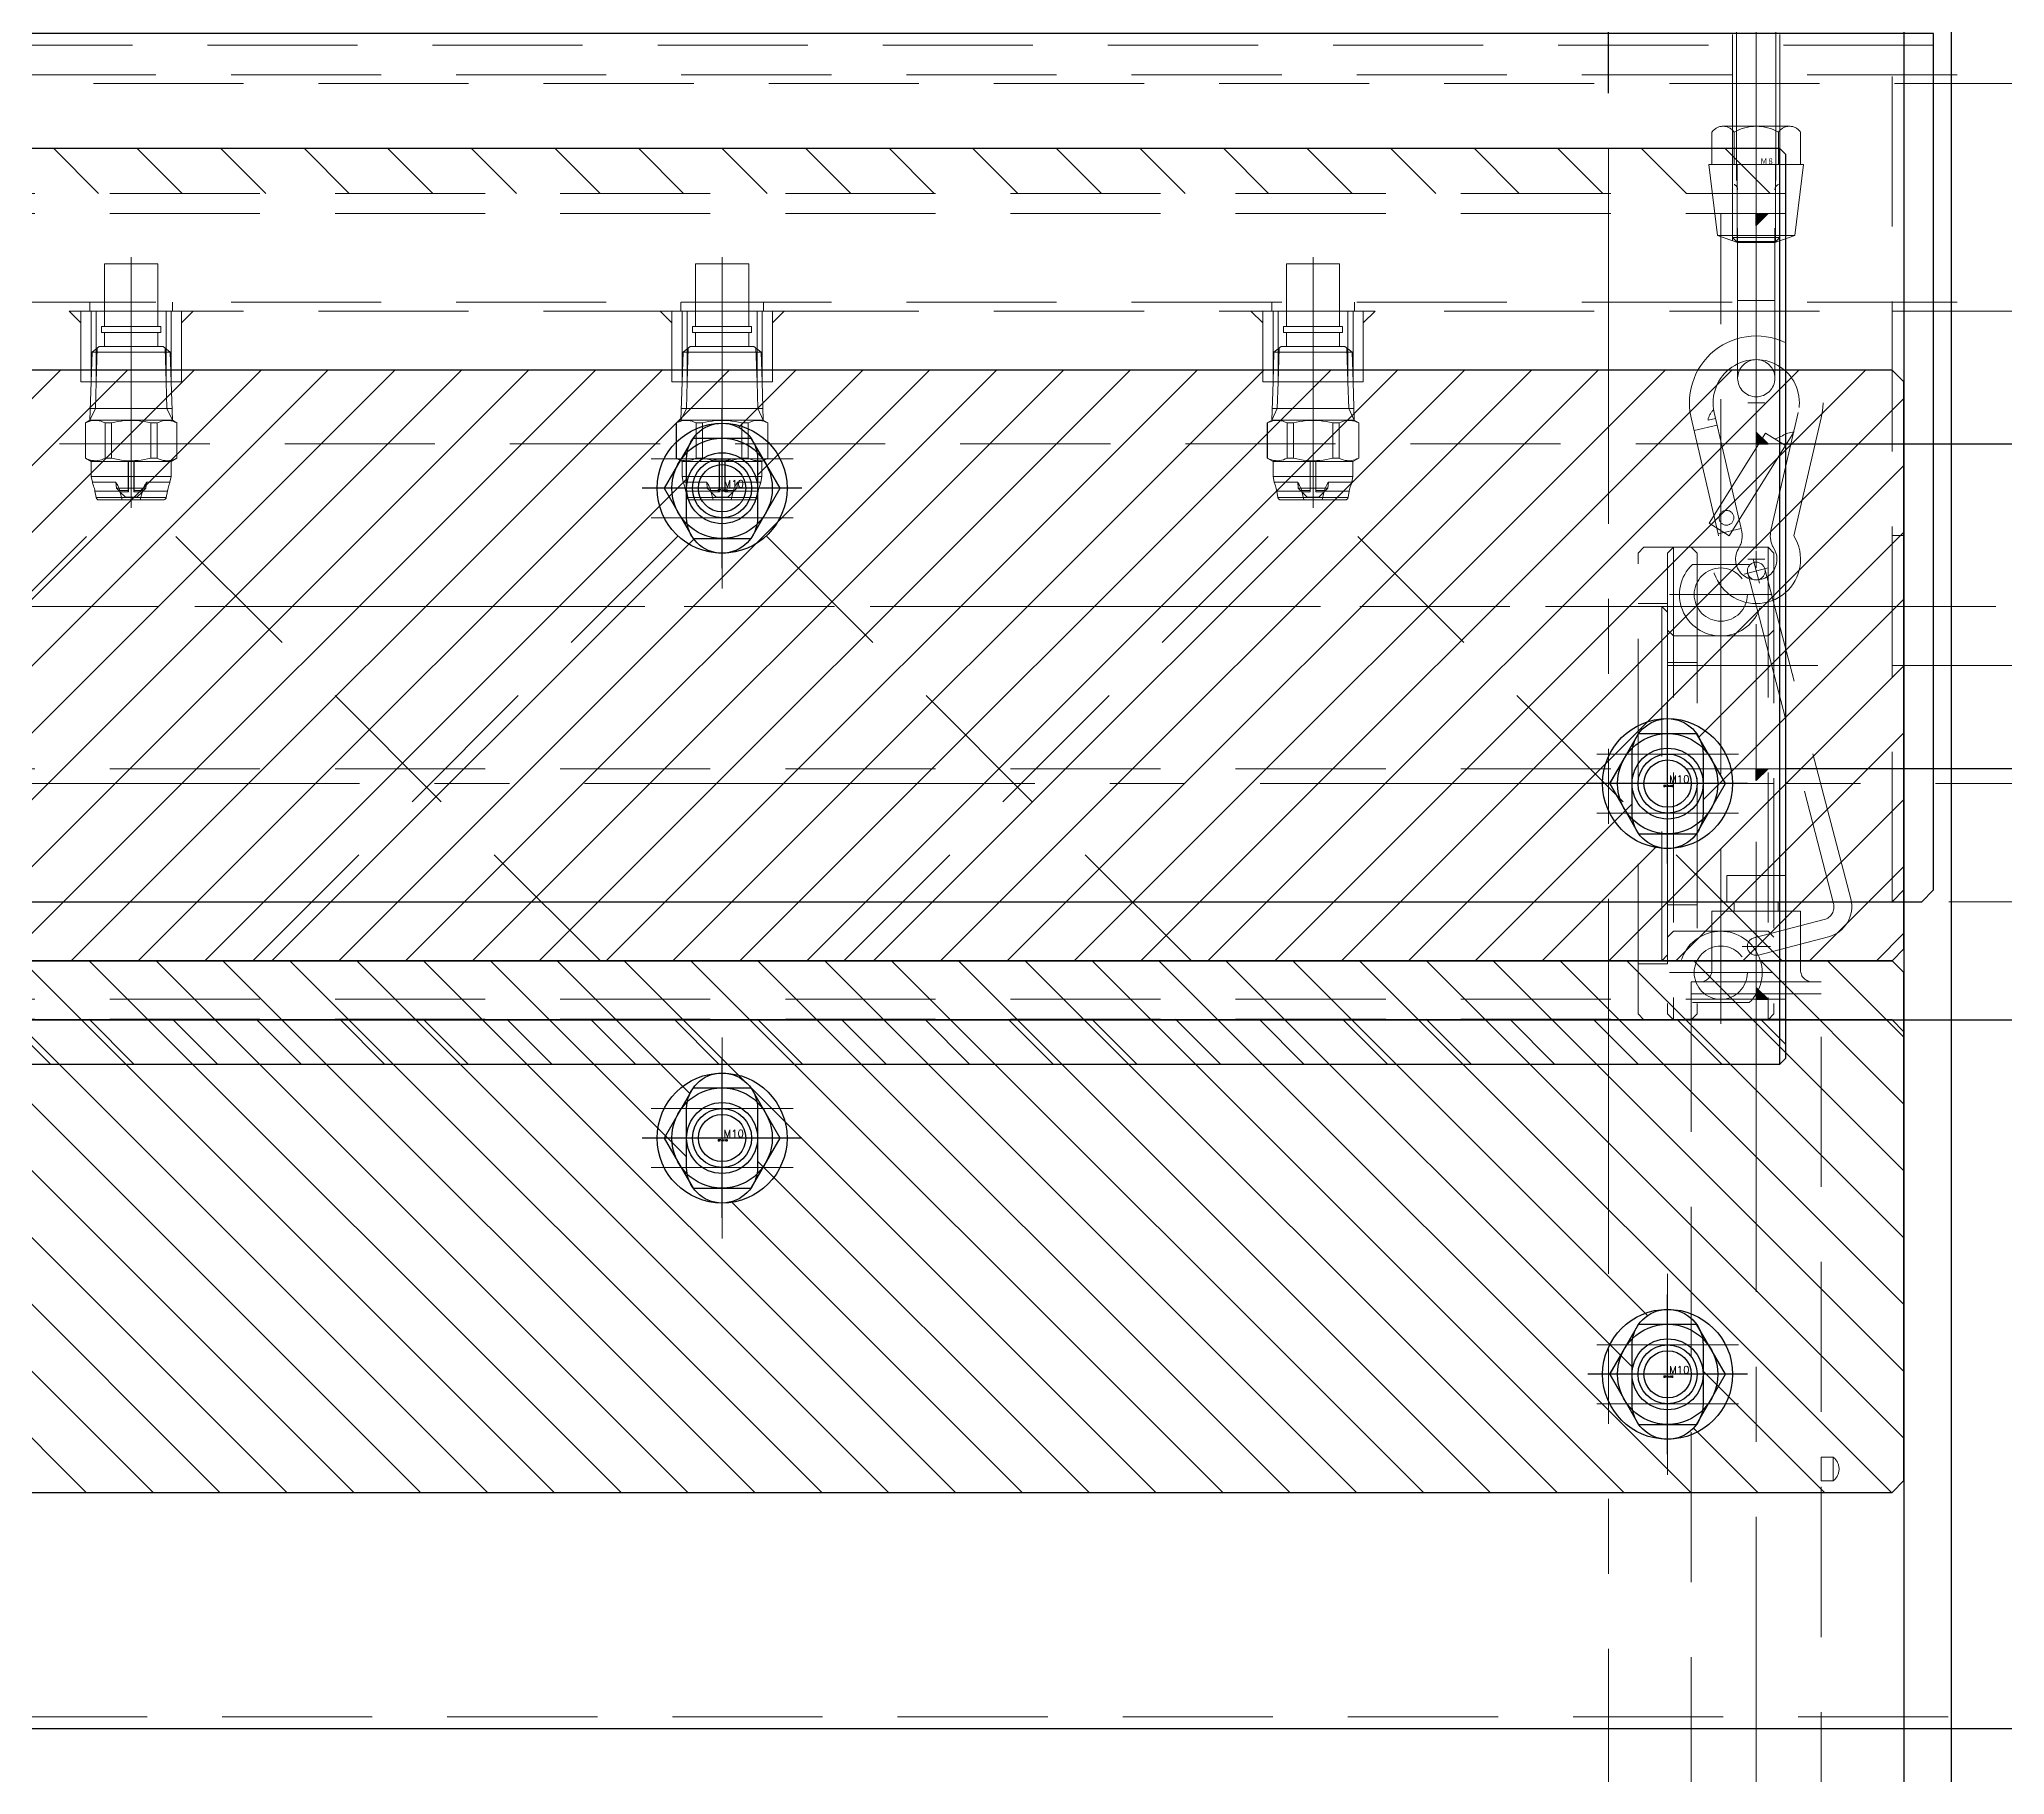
# Model space of a CAD drawing. Header units: millimetres. Extents: x -8731 to 85711, y -14522 to 31379.
# Drawn here: x 76387.3 to 76719.9, y 1649.9 to 1943.7 of the extents above; entities that cross this region are included whole.
import ezdxf
from ezdxf import colors
from ezdxf.entities.mleader import LeaderData, LeaderLine
from ezdxf.enums import TextEntityAlignment as Align
from ezdxf.math import Vec2, Vec3

# ---------------------------------------------------------------- set-up
doc = ezdxf.new("R2010")
doc.units = ezdxf.units.MM
doc.header["$LTSCALE"] = 4
doc.header["$PDMODE"] = 99
doc.header["$PDSIZE"] = 1
for name, pattern in [('CENTER2', [28.575, 19.05, -3.175, 3.175, -3.175]), ('HIDDEN', [9.525, 6.35, -3.175]), ('PHANTOM2', [31.75, 15.875, -3.175, 3.175, -3.175, 3.175, -3.175])]:
    doc.linetypes.add(name, pattern=pattern)
for name, color, linetype, lineweight in [('04_HIDDEN', 2, 'HIDDEN', 13), ('05_CENTER', 4, 'CENTER2', 13), ('06_PHANTOM', 2, 'PHANTOM2', 13), ('08_DIM', 3, 'Continuous', 13)]:
    doc.layers.add(name, color=color, linetype=linetype, lineweight=lineweight)
doc.layers.add('10_DRAFT', color=8, linetype='Continuous', lineweight=0, plot=False)
doc.styles.add('KANJI0', font='txt.shx', dxfattribs={"width": 0.9, "height": 30, "bigfont": 'bigfont'})
doc.styles.add('KSS_TXT', font='txt.shx', dxfattribs={"bigfont": 'extfont2.shx'})
doc.styles.add('KSS_TXT_L', font='txt.shx', dxfattribs={"height": 9, "bigfont": 'extfont2.shx'})
doc.styles.get("Standard").update_dxf_attribs({"font": 'txt.shx', "bigfont": 'extfont2.shx'})
doc.dimstyles.new('KSS_DIM', dxfattribs={"dimscale": 3, "dimtxt": 3, "dimasz": 2.5, "dimexe": 1.25, "dimexo": 0.625, "dimtad": 1, "dimdsep": 46, "dimtxsty": 'KSS_TXT', "dimblk": 'OPEN30', "dimcen": 0, "dimazin": 2, "dimtfac": 0.75, "dimtmove": 0, "dimatfit": 3, "dimldrblk": 'OPEN30', "dimfxl": 1, "dimtolj": 1, "dimarcsym": 0})
pattern_1 = [(45, (-37378.324, 1191.48), (-7.0710678, 7.0710678), [])]

# ---------------------------------------------------------------- blocks, each defined once
blk = doc.blocks.new('AM_BALLOON1')
at = {"transparency": 16777216}
blk.add_circle((0, 0), 5, dxfattribs=at)
blk.add_attdef('B_NUMBER', text='', height=3, dxfattribs=at).set_placement((0, 0), align=Align.MIDDLE_CENTER)
blk = doc.blocks.new('_OPEN')
at = {"color": 0, "linetype": 'ByBlock'}
for p, q in [((-1, 0.167), (0, 0)), ((0, 0), (-1, -0.167)), ((0, 0), (-1, 0))]:
    blk.add_line(p, q, dxfattribs=at)
blk = doc.blocks.new('A$C416561A8_1')
at = {"color": 0}
for p, q in [((29.52, 6.46), (9.85, 11.01)), ((11.98, 10.51), (11.08, 6.62)), ((28.62, 2.56), (8.95, 7.11)), ((9.95, 6.88), (10.24, 8.16)), ((29.52, 6.46), (28.62, 2.56)), ((29.85, 6.38), (29.52, 6.46)), ((28.93, 2.49), (28.62, 2.56)), ((31.73, 2.86), (32.14, 3.08)), ((28.93, -2.49), (8.95, -7.11)), ((31.73, -2.86), (32.14, -3.08)), ((29.85, -6.38), (9.85, -11.01))]:
    blk.add_line(p, q, dxfattribs=at)
blk.add_circle((26.78, 5.04), 1.25, dxfattribs=at)
for centre, radius, start, end in [((7.3, 0), 11.3, 76.9688, 283.0313), ((7.3, 0), 7.3, 76.9689, 283.0313), ((10.78, 5.08), 3.13, 99.8583, 137.1756), ((33.8, 0), 7.5, 238.2627, 121.7373), ((33.8, 0), 3.5, 241.7565, 118.2435), ((29.83, 6.38), 4, 256.9686, 298.243), ((29.83, -6.38), 4, 61.7565, 103.0312)]:
    blk.add_arc(centre, radius, start, end, dxfattribs=at)
at = {"layer": '10_DRAFT'}
for p, q in [((27.71, 7.98), (12.44, -1.55)), ((27.71, 7.98), (29.83, 4.59)), ((29.83, 4.59), (14.56, -4.95)), ((8.75, 0), (5.85, 0)), ((7.3, -1.45), (7.3, 1.45)), ((35.25, 0), (32.35, 0)), ((33.8, -1.45), (33.8, 1.45)), ((12.44, -1.55), (14.56, -4.95)), ((12.88, -4.45), (13.45, -3.17)), ((14.56, -4.95), (12.3, -6.36))]:
    blk.add_line(p, q, dxfattribs=at)
blk.add_arc((15.44, -6.25), 3.13, 144.8583, 182.1756, dxfattribs=at)
blk = doc.blocks.new('ST-10c_1')
at = {"color": 0}
for p, q in [((-327.19, 22), (-342.12, 7.07)), ((-324.36, 19.17), (-327.19, 22)), ((-324.36, 19.17), (-339.29, 4.24)), ((-54.01, 15.99), (1.88, 1.45)), ((-271.05, 12.5), (-275.11, 0)), ((-70.05, 11), (-70.05, -11)), ((-68.05, 11), (-68.05, 11)), ((-63.5, 0.38), (-60.41, 12.23)), ((-57.51, 11.48), (-60.6, -0.38)), ((1.12, -1.45), (-54.77, 13.09)), ((-332.58, -5.47), (-304.34, 7.29)), ((-280.55, 8), (-272.51, 8)), ((-217.05, 9), (-269.05, 9)), ((-66.05, 7.5), (-56.05, 7.5)), ((-56.05, 7.5), (-56.05, -7.5)), ((-330.93, -9.11), (-302.69, 3.65)), ((-54.52, 3.72), (-56.05, 3.72)), ((-307.58, 0.89), (-310.42, -1.93)), ((-303.88, -2.82), (-307.58, 0.89)), ((-283.05, 2), (-299.05, 2)), ((-271.05, -12.5), (-275.11, 0)), ((-306.71, -5.65), (-310.42, -1.93)), ((-283.05, -2), (-299.05, -2)), ((-54.52, -3.72), (-56.05, -3.72)), ((-280.55, -8), (-272.51, -8)), ((-217.05, -9), (-269.05, -9)), ((-66.05, -7.5), (-56.05, -7.5))]:
    blk.add_line(p, q, dxfattribs=at)
for points in [[(-271.05, 12.5), (-271.05, -12.5), (-269.05, -12.5), (-269.05, 12.5)], [(-68.05, 11), (-68.05, -11), (-217.05, -11), (-217.05, 11)], [(-148.51, 11), (-148.51, 13), (-152.51, 13), (-152.51, 11)], [(-50.05, 5), (-50.05, -5), (-54.52, -5), (-54.52, 5)]]:
    blk.add_lwpolyline(points, close=True, dxfattribs=at)
for centre, radius in [((-281.05, 0), 4), ((-299.05, 0), 2), ((-283.05, 0), 2)]:
    blk.add_circle(centre, radius, dxfattribs=at)
for centre, radius, start, end in [((-150.51, 11.51), 2.5, 36.7713, 143.2287), ((-55.33, 10.91), 5.25, 75.4171, 165.4171), ((-55.33, 10.91), 2.25, 75.4171, 165.4171), ((-335.05, 0), 10, 135, 294.3157), ((-301.05, 0), 8, 224.9149, 114.3157), ((-280.55, 0), 8, 90, 270), ((-66.05, 9.5), 2, 180, 270), ((-335.05, 0), 6, 135, 294.3157), ((-301.05, 0), 4, 224.9149, 114.3157), ((-62.05, 0), 1.5, 165.4171, 345.4171), ((1.5, 0), 1.5, 75.4171, 255.4171), ((1.5, 0), 1.5, 255.4171, 75.4171), ((-66.05, -9.5), 2, 90, 180)]:
    blk.add_arc(centre, radius, start, end, dxfattribs=at)
at = {"layer": '05_CENTER', "color": 0}
blk.add_line((-44.32, 0), (-347.75, 0), dxfattribs=at)
at = {"layer": '10_DRAFT'}
for p, q in [((-62.05, -2.4), (-62.05, 2.4)), ((3.54, -0.53), (-0.54, 0.53)), ((0.97, -2.04), (2.03, 2.04))]:
    blk.add_line(p, q, dxfattribs=at)
blk = doc.blocks.new('M8アイナットb_1')
at = {"color": 0}
for p, q in [((-3.15, 36.15), (-3.15, 4.27)), ((3.15, 36.15), (3.15, 4.27)), ((-6.54, 12), (-8, 0)), ((-6.54, 12), (-3.15, 13.2)), ((-6.54, 12), (6.54, 12)), ((3.15, 13.2), (6.54, 12)), ((6.54, 12), (8, 0)), ((-8, 0), (8, 0))]:
    blk.add_line(p, q, dxfattribs=at)
for centre, radius, start, end in [((0, 36.15), 3.15, 0, 180), ((-4.15, 4.27), 1, 293.172, 0), ((4.15, 4.27), 1, 180, 246.828)]:
    blk.add_arc(centre, radius, start, end, dxfattribs=at)
at = {"layer": '04_HIDDEN', "color": 0}
for p, q in [((-4, 12.9), (-4, 0)), ((-3.25, 13.16), (-3.25, 0)), ((-3.15, 13.2), (3.15, 13.2)), ((3.25, 13.16), (3.25, 0)), ((4, 12.9), (4, 0))]:
    blk.add_line(p, q, dxfattribs=at)
blk.add_arc((0, 36.15), 3.15, 180, 0, dxfattribs=at)
at = {"layer": '05_CENTER', "color": 0}
blk.add_line((0, 41.57), (0, -2.07), dxfattribs=at)
at = {"layer": '10_DRAFT'}
blk.add_line((-3.15, 23), (3.15, 23), dxfattribs=at)
blk = doc.blocks.new('A$C49BB2EA1_1')
at = {"color": 0}
for p, q in [((-4, 149.32), (-3.32, 150)), ((-3.32, 150), (-3.32, 0)), ((3.32, 150), (-3.32, 150)), ((3.32, 150), (3.32, 0)), ((4, 149.32), (3.32, 150)), ((-4, 149.32), (-4, 0.68)), ((4, 149.32), (-4, 149.32)), ((4, 149.32), (4, 0.68)), ((4, 0.68), (-4, 0.68)), ((-4, 0.68), (-3.32, 0)), ((3.32, 0), (-3.32, 0)), ((4, 0.68), (3.32, 0))]:
    blk.add_line(p, q, dxfattribs=at)
at = {"color": 0, "linetype": 'CENTER2'}
blk.add_line((0, 151.55), (0, -1.71), dxfattribs=at)
blk = doc.blocks.new('M8Nu_1_1_1')
at = {"color": 0}
for p, q in [((-7.5, 5.5), (-7.5, 0)), ((-7.5, 5.5), (-7.5, 0)), ((5.62, 6.5), (-5.62, 6.5)), ((5.62, 6.5), (-5.62, 6.5)), ((-3.75, 0), (-3.75, 5.5)), ((-3.75, 0), (-3.75, 5.5)), ((3.75, 5.5), (3.75, 0)), ((3.75, 5.5), (3.75, 0)), ((7.5, 0), (7.5, 5.5)), ((7.5, 0), (7.5, 5.5)), ((7.5, 0), (-7.5, 0))]:
    blk.add_line(p, q, dxfattribs=at)
at = {"color": 0, "linetype": 'CENTER2'}
blk.add_line((0, 6.5), (0, 0), dxfattribs=at)
at = {"color": 0}
for centre, radius, start, end in [((-5.62, 4.25), 2.25, 33.626, 146.374), ((-5.62, 4.25), 2.25, 33.626, 146.374), ((0, -1), 7.5, 60, 120), ((5.62, 4.25), 2.25, 33.626, 146.374)]:
    blk.add_arc(centre, radius, start, end, dxfattribs=at)
at = {"layer": '10_DRAFT', "style": 'KANJI0', "width": 0.82}
blk.add_text('Ｍ８', height=1, dxfattribs=at).set_placement((0.71, -0.03))
blk = doc.blocks.new('A$C7C9857A1_1')
at = {"color": 4, "xscale": -1}
for name, p, rotation in [('ST-10c_1', (379.37, 0), 180), ('M8アイナットb_1', (449.67, 0), 90)]:
    blk.add_blockref(name, p, dxfattribs=dict(at, rotation=rotation))
blk.add_blockref('A$C416561A8_1', (416.67, 0), dxfattribs=at)
at = {"rotation": 270}
for name, p in [('M8Nu_1_1_1', (449.67, 0)), ('A$C49BB2EA1_1', (436.67, 0))]:
    blk.add_blockref(name, p, dxfattribs=at)
blk = doc.blocks.new('A$C07C31A19_1_1_1')
at = {"color": 0}
blk.add_line((1008, 950), (1008, 16), dxfattribs=at)
blk.add_lwpolyline([(1090, 950), (1000, 950), (1000, 16), (1100, 16), (1100, 940)], close=True, dxfattribs=at)
blk = doc.blocks.new('_Open30')
at = {"color": 0, "linetype": 'ByBlock', "lineweight": -2}
for p, q in [((-1, 0.2679), (0, 0)), ((0, 0), (-1, -0.2679)), ((0, 0), (-1, 0))]:
    blk.add_line(p, q, dxfattribs=at)
blk = doc.blocks.new('*D4655')
at = {"layer": '08_DIM', "color": 0, "lineweight": -2, "transparency": 16777216}
for p, q in [((74752.86, 1934.57), (74752.86, 2191.06)), ((76652.86, 1934.57), (76652.86, 2191.06)), ((74790.36, 2172.31), (76615.36, 2172.31))]:
    blk.add_line(p, q, dxfattribs=at)
at = {"layer": 'Defpoints', "color": 0, "transparency": 16777216}
for p in [(76652.86, 2172.31), (74752.86, 1925.19), (76652.86, 1925.19)]:
    blk.add_point(p, dxfattribs=at)
at = {"layer": '08_DIM', "color": 0, "lineweight": -2, "transparency": 16777216, "xscale": 37.5, "yscale": 37.5, "zscale": 37.5, "rotation": 180}
blk.add_blockref('_Open30', (74752.86, 2172.31), dxfattribs=at)
at = {"layer": '08_DIM', "color": 0, "lineweight": -2, "transparency": 16777216, "xscale": 37.5, "yscale": 37.5, "zscale": 37.5}
blk.add_blockref('_Open30', (76652.86, 2172.31), dxfattribs=at)
at = {"layer": '08_DIM', "color": 0, "transparency": 16777216, "char_height": 45, "attachment_point": 5, "style": 'KSS_TXT'}
for s, insert in [('\\A1;1900', (76120.91, 2204.18)), ('\\A1;(濾布幅)', (76120.91, 2140.43))]:
    blk.add_mtext(s, dxfattribs=dict(at, insert=insert))
blk = doc.blocks.new('A$C10D23A00_1_1_1')
blk.add_line((959, 30), (959, -30))
at = {"color": 0}
for p, q in [((960, 20), (1033, 20)), ((1033, -20), (960, -20))]:
    blk.add_line(p, q, dxfattribs=at)
for points in [[(-959, 30), (959, 30)], [(959, 30), (959, 30), (960, 29), (960, -29), (959, -30), (959, -30)], [(959, -30), (-959, -30)]]:
    blk.add_lwpolyline(points, dxfattribs=at)
at = {"layer": '05_CENTER'}
blk.add_line((1081.54, 0), (-1081.54, 0), dxfattribs=at)
blk = doc.blocks.new('A$C62180693_1_1_1')
at = {"color": 0}
blk.add_lwpolyline([(10, 39), (10, -39), (9, -40), (1, -40), (0, -39), (0, 39), (1, 40), (9, 40)], close=True, dxfattribs=at)
at = {"layer": '04_HIDDEN'}
for p, q in [((0, 30.5), (5, 30.5)), ((5, -30.5), (5, 30.5)), ((5, 20.5), (10, 20.5)), ((5, -20.5), (10, -20.5)), ((0, -30.5), (5, -30.5))]:
    blk.add_line(p, q, dxfattribs=at)
at = {"layer": '10_DRAFT'}
blk.add_line((0, 0), (10, 0), dxfattribs=at)
blk = doc.blocks.new('SCSPJ50-18a_1_1_1')
at = {"color": 0}
for p, q in [((0, 39), (1, 40)), ((1, 40), (1, -40)), ((1, 40), (17, 40)), ((17, 40), (17, -40)), ((18, 39), (17, 40)), ((0, 39), (0, -39)), ((4.19, 37.08), (13.81, 37.08)), ((18, 39), (18, -39)), ((18, 20.75), (18, 20.75)), ((18, 0), (18, 0)), ((0, -39), (1, -40)), ((4.19, -37.08), (13.81, -37.08)), ((18, -39), (17, -40)), ((1, -40), (17, -40))]:
    blk.add_line(p, q, dxfattribs=at)
for centre in [(9, 32), (9, -32)]:
    blk.add_circle(centre, 4.5, dxfattribs=at)
for centre, start, end in [((9, 32), 133.4599, 46.5401), ((9, -32), 313.4599, 226.5401)]:
    blk.add_arc(centre, 7, start, end, dxfattribs=at)
at = {"layer": '04_HIDDEN', "color": 0}
for p, q in [((1, 25), (0, 26)), ((1, 25), (17, 25)), ((17, 25), (18, 26)), ((1, -25), (0, -26)), ((1, -25), (17, -25)), ((17, -25), (18, -26))]:
    blk.add_line(p, q, dxfattribs=at)
at = {"layer": '05_CENTER', "color": 0}
for p, q in [((9, 40.69), (9, 23.31)), ((0.31, 32), (17.69, 32)), ((9, -40.69), (9, -23.31)), ((0.31, -32), (17.69, -32))]:
    blk.add_line(p, q, dxfattribs=at)
at = {"layer": '10_DRAFT'}
blk.add_line((0, 0), (18, 0), dxfattribs=at)
blk = doc.blocks.new('A$C398827A2_1_1_1')
at = {"color": 4}
blk.add_blockref('SCSPJ50-18a_1_1_1', (2010, -60.5), dxfattribs=at)
for name, p in [('A$C62180693_1_1_1', (2005, -60.5)), ('A$C10D23A00_1_1_1', (1050, -60.5))]:
    blk.add_blockref(name, p)
blk = doc.blocks.new('A$C762A3C0D_1_1')
blk.add_blockref('A$C398827A2_1_1_1', (0, -69.5))
blk = doc.blocks.new('A$C67F20274_1_1_1')
h = blk.add_hatch(color=3)
h.dxf.hatch_style = 1
h.paths.add_polyline_path([(0, -2), (0, 0), (-2, 0)])
at = {"color": 3}
blk.add_lwpolyline([(0, 0), (-2, 0), (-2, 0), (0, -2)], close=True, dxfattribs=at)
blk = doc.blocks.new('A$C7E840582_1_1_1')
h = blk.add_hatch()
h.set_pattern_fill('_USER', color=3, scale=10, angle=45, pattern_type=0)
h.set_pattern_definition(pattern_1)
h.paths.add_polyline_path([(980, 69.9), (979, 69.9), (979, 77.5), (980, 76.5)])
h.paths.add_polyline_path([(979, 69.9), (-980, 69.9), (-980, 76.5), (-979, 77.5), (979, 77.5)])
h = blk.add_hatch()
h.set_pattern_fill('_USER', color=3, scale=10, angle=45, pattern_type=0)
h.set_pattern_definition(pattern_1)
h.paths.add_polyline_path([(979, -77.5), (980, -76.5), (980, -69.9), (979, -69.9)])
h.paths.add_polyline_path([(979, -69.9), (-980, -69.9), (-980, -76.5), (-979, -77.5), (979, -77.5)])
at = {"color": 0}
blk.add_line((979, 77.5), (979, -77.5), dxfattribs=at)
blk.add_lwpolyline([(-979, 77.5), (979, 77.5), (980, 76.5), (980, -76.5), (979, -77.5), (-979, -77.5), (-980, -76.5), (-980, 76.5)], close=True, dxfattribs=at)
blk.add_lwpolyline([(980, -27.5), (1030, -27.5), (1031, -26.5), (1031, 26.5), (1030, 27.5), (980, 27.5)], dxfattribs=at)
at = {"layer": '04_HIDDEN'}
for p, q in [((-980, 69.9), (980, 69.9)), ((-980, 66.5), (980, 66.5)), ((969, 66.5), (969, -66.5)), ((975, 66.5), (975, -66.5)), ((-980, -66.5), (980, -66.5)), ((-980, -69.9), (980, -69.9))]:
    blk.add_line(p, q, dxfattribs=at)
for points in [[(-980, 27.5), (980, 27.5)], [(980, -27.5), (-980, -27.5)]]:
    blk.add_lwpolyline(points, dxfattribs=at)
at = {"layer": '05_CENTER'}
blk.add_line((-1232.35, 0), (1092.61, 0), dxfattribs=at)
at = {"xscale": -1}
for p in [(975, 66.5), (975, -27.5)]:
    blk.add_blockref('A$C67F20274_1_1_1', p, dxfattribs=at)
at = {"rotation": 179.9999999999999}
for p in [(975, 27.5), (975, -66.5)]:
    blk.add_blockref('A$C67F20274_1_1_1', p, dxfattribs=at)
blk = doc.blocks.new('A$C141724F6_1_1')
at = {"xscale": -1, "rotation": 180}
blk.add_blockref('A$C7E840582_1_1_1', (1050, -73), dxfattribs=at)
blk = doc.blocks.new('A$C28002627_1_1_1')
at = {"color": 0, "linetype": 'CENTER2'}
for p, q in [((0, -11.18), (0, 11.18)), ((-11.18, 0), (11.18, 0))]:
    blk.add_line(p, q, dxfattribs=at)
at = {"color": 0}
for p, q in [((-9.81, 0), (-4.91, 8.5)), ((-4.91, 8.5), (4.91, 8.5)), ((4.91, 8.5), (9.81, 0)), ((-4.91, -8.5), (-9.81, 0)), ((9.81, 0), (4.91, -8.5)), ((4.91, -8.5), (-4.91, -8.5))]:
    blk.add_line(p, q, dxfattribs=at)
at = {"layer": '10_DRAFT', "style": 'KSS_TXT_L'}
blk.add_text('BT-M10', height=0.3, dxfattribs=at).set_placement((-0.7, -0.54))
blk = doc.blocks.new('A$C11D0153E_1_1')
at = {"color": 0}
blk.add_lwpolyline([(27, -150), (2033, -150), (2035, -148), (2035, -3), (25, -3), (25, -148)], close=True, dxfattribs=at)
for centre in [(1830, -80), (1990, -130)]:
    blk.add_circle(centre, 6, dxfattribs=at)
at = {"layer": '04_HIDDEN'}
for p, q in [((2035, -5), (25, -5)), ((2028, -150), (2028, -5)), ((2030, -5), (2030, -150)), ((2030, -50), (2028, -50)), ((2030, -88), (2028, -88))]:
    blk.add_line(p, q, dxfattribs=at)
at = {"layer": '05_CENTER'}
for p, q in [((1830, -89.34), (1830, -70.66)), ((1820.66, -80), (1839.34, -80)), ((1990, -139.34), (1990, -120.66)), ((1980.66, -130), (1999.34, -130))]:
    blk.add_line(p, q, dxfattribs=at)
at = {"layer": '04_HIDDEN'}
for p in [(1830, -80), (1990, -130)]:
    blk.add_blockref('A$C28002627_1_1_1', p, dxfattribs=at)
blk = doc.blocks.new('A$C46CA3476_1_1')
at = {"color": 0}
blk.add_lwpolyline([(-998, -20), (998, -20), (1000, -18), (1000, 68), (998, 70), (-998, 70), (-1000, 68), (-1000, -18)], close=True, dxfattribs=at)
for centre in [(800, 50), (960, 0)]:
    blk.add_circle(centre, 6, dxfattribs=at)
at = {"layer": '05_CENTER'}
for p, q in [((800, 40.66), (800, 59.34)), ((790.66, 50), (809.34, 50)), ((960, -9.34), (960, 9.34)), ((950.66, 0), (969.34, 0))]:
    blk.add_line(p, q, dxfattribs=at)
blk = doc.blocks.new('10b_2_1')
at = {"color": 0, "linetype": 'CENTER2'}
for p, q in [((0, -13.51), (0, 13.51)), ((13.51, 0), (-13.51, 0))]:
    blk.add_line(p, q, dxfattribs=at)
at = {"color": 0}
for p, q in [((-4.9, 8.49), (-9.8, 0)), ((-4.9, 8.49), (4.9, 8.49)), ((9.8, 0), (4.9, 8.49)), ((-9.8, 0), (-4.9, -8.49)), ((4.9, -8.49), (9.8, 0)), ((-4.9, -8.49), (4.9, -8.49))]:
    blk.add_line(p, q, dxfattribs=at)
for radius in [11, 8.49, 5, 4]:
    blk.add_circle((0, 0), radius, dxfattribs=at)
at = {"layer": '10_DRAFT', "style": 'KSS_TXT'}
blk.add_text('M10', height=1.25, dxfattribs=at).set_placement((0.26, 0.12))
blk = doc.blocks.new('A$C67362F98_1_1')
at = {"color": 0}
blk.add_lwpolyline([(1100, -20), (-1150, -20), (-1150, 20), (1100, 20)], close=True, dxfattribs=at)
at = {"color": 3}
for points in [[(691.5, -20), (689.5, -20), (691.5, -22), (691.5, -22)], [(708.5, -20), (710.5, -20), (708.5, -22), (708.5, -22)], [(791.5, -20), (789.5, -20), (791.5, -22), (791.5, -22)], [(808.5, -20), (810.5, -20), (808.5, -22), (808.5, -22)], [(891.5, -20), (889.5, -20), (891.5, -22), (891.5, -22)], [(908.5, -20), (910.5, -20), (908.5, -22), (908.5, -22)]]:
    blk.add_lwpolyline(points, close=True, dxfattribs=at)
for points in [[(691.5, -20), (691.5, -32), (708.5, -32), (708.5, -20)], [(791.5, -20), (791.5, -32), (808.5, -32), (808.5, -20)], [(891.5, -20), (891.5, -32), (908.5, -32), (908.5, -20)]]:
    blk.add_lwpolyline(points, close=True)
at = {"layer": '04_HIDDEN'}
for p, q in [((1100, 18.5), (-1150, 18.5)), ((-1150, -18.5), (1100, -18.5)), ((693, -18.5), (693, -20)), ((707, -18.5), (707, -20)), ((793, -18.5), (793, -20)), ((807, -18.5), (807, -20)), ((893, -18.5), (893, -20)), ((907, -18.5), (907, -20)), ((693.23, -20), (693.23, -32)), ((694.09, -20), (694.09, -32)), ((705.91, -20), (705.91, -32)), ((706.77, -20), (706.77, -32)), ((793.23, -20), (793.23, -32)), ((794.09, -20), (794.09, -32)), ((805.91, -20), (805.91, -32)), ((806.77, -20), (806.77, -32)), ((893.23, -20), (893.23, -32)), ((894.09, -20), (894.09, -32)), ((905.91, -20), (905.91, -32)), ((906.77, -20), (906.77, -32))]:
    blk.add_line(p, q, dxfattribs=at)
at = {"layer": '05_CENTER'}
for p, q in [((700, -35.32), (700, -16.28)), ((800, -35.32), (800, -16.28)), ((900, -35.32), (900, -16.28))]:
    blk.add_line(p, q, dxfattribs=at)
blk = doc.blocks.new('A$C3DF50A72_1_1')
at = {"color": 0}
for p, q in [((2.37, 4.5), (0, 4.5)), ((3.37, 4.5), (14, 4.5)), ((14, 4.5), (14, -4.5)), ((2.37, -4.5), (0, -4.5)), ((14, -4.5), (3.37, -4.5))]:
    blk.add_line(p, q, dxfattribs=at)
blk.add_lwpolyline([(2.37, 5), (3.37, 5), (3.37, -5), (2.37, -5)], close=True, dxfattribs=at)
at = {"layer": '05_CENTER', "color": 0}
blk.add_line((0, 0), (15.13, 0), dxfattribs=at)
blk = doc.blocks.new('1／4MVEP9010S303Wa_1_1')
at = {"color": 0}
for p, q in [((-15.99, 6.75), (-16.99, 6.57)), ((-13.49, 6.75), (-15.99, 6.75)), ((-15.99, 6.75), (-15.99, -6.75)), ((-12.91, 7.75), (-13.49, 6.75)), ((-13.49, 6.75), (-13.49, -6.75)), ((-6.94, 7.75), (-12.91, 7.75)), ((-12.91, 7.75), (-12.91, 7.73)), ((-12.91, 7.73), (-6.94, 7.73)), ((-6.49, 6.97), (-6.94, 7.75)), ((-6.94, 7.75), (-6.94, 7.73)), ((-6.49, 6.97), (-6.49, -6.97)), ((-4.49, 6.05), (-6.49, 6.97)), ((0, 6.77), (-6.49, 6.97)), ((-4.49, -6.91), (-4.49, 6.91)), ((-19.99, 5.42), (-19.99, -5.42)), ((-19.58, 5.93), (-18.49, 6.13)), ((-19.58, 5.93), (-19.58, -5.93)), ((-6.94, 4.4), (-12.91, 4.4)), ((-12.91, 4.4), (-12.91, 3.33)), ((-12.91, 3.33), (-6.94, 3.33)), ((-6.94, 4.4), (-6.94, 3.33)), ((0, 5.91), (-4.49, 6.05)), ((-18.49, -6.13), (-19.58, -5.93)), ((-16.99, -6.57), (-15.99, -6.75)), ((-6.94, -3.33), (-12.91, -3.33)), ((-12.91, -3.33), (-12.91, -4.4)), ((-12.91, -4.4), (-6.94, -4.4)), ((-6.94, -3.33), (-6.94, -4.4)), ((-4.49, -6.05), (-6.49, -6.97)), ((0, -5.91), (-4.49, -6.05)), ((-15.99, -6.75), (-13.49, -6.75)), ((-13.49, -6.75), (-12.91, -7.75)), ((-6.94, -7.73), (-12.91, -7.73)), ((-12.91, -7.73), (-12.91, -7.75)), ((-12.91, -7.75), (-6.94, -7.75)), ((-6.94, -7.75), (-6.49, -6.97)), ((-6.94, -7.73), (-6.94, -7.75)), ((-6.49, -6.97), (0, -6.77))]:
    blk.add_line(p, q, dxfattribs=at)
for points in [[(-12.91, 4.4), (-13.07, 4.74), (-13.19, 5.08), (-13.28, 5.42), (-13.33, 5.78), (-13.34, 6.13), (-13.32, 6.49), (-13.26, 6.8), (-13.17, 7.11), (-13.05, 7.42), (-12.91, 7.73)], [(-6.94, 7.73), (-6.79, 7.39), (-6.66, 7.05), (-6.57, 6.7), (-6.52, 6.35), (-6.51, 5.99), (-6.54, 5.64), (-6.6, 5.33), (-6.68, 5.02), (-6.8, 4.71), (-6.94, 4.4)], [(-19.58, 5.93), (-19.66, 5.91), (-19.75, 5.87), (-19.81, 5.82), (-19.87, 5.75), (-19.92, 5.68), (-19.96, 5.6), (-19.98, 5.52), (-19.99, 5.43), (-19.99, 5.42)], [(-18.49, 6.13), (-18.24, 6.18), (-17.99, 6.24), (-17.76, 6.3), (-17.54, 6.37), (-17.36, 6.43), (-17.28, 6.46), (-17.2, 6.49), (-17.09, 6.53), (-17.05, 6.55), (-17.02, 6.56), (-16.99, 6.57), (-16.99, 6.57)], [(-12.91, -3.33), (-13.04, -2.77), (-13.15, -2.21), (-13.23, -1.65), (-13.3, -1.08), (-13.34, -0.5), (-13.35, 0.07), (-13.33, 0.62), (-13.29, 1.16), (-13.23, 1.7), (-13.14, 2.25), (-13.04, 2.79), (-12.91, 3.33)], [(-6.94, 3.33), (-6.81, 2.77), (-6.71, 2.21), (-6.62, 1.65), (-6.56, 1.08), (-6.52, 0.5), (-6.51, -0.08), (-6.52, -0.62), (-6.56, -1.16), (-6.63, -1.7), (-6.71, -2.25), (-6.82, -2.79), (-6.94, -3.33)], [(-19.99, -5.42), (-19.98, -5.53), (-19.95, -5.62), (-19.91, -5.7), (-19.86, -5.77), (-19.79, -5.83), (-19.72, -5.88), (-19.64, -5.91), (-19.58, -5.93)], [(-16.99, -6.57), (-17, -6.57), (-17.05, -6.55), (-17.14, -6.52), (-17.25, -6.47), (-17.4, -6.42), (-17.59, -6.36), (-17.8, -6.29), (-18.04, -6.23), (-18.3, -6.17), (-18.49, -6.13)], [(-12.91, -7.73), (-13.07, -7.39), (-13.19, -7.05), (-13.28, -6.7), (-13.33, -6.35), (-13.34, -5.99), (-13.32, -5.64), (-13.26, -5.33), (-13.17, -5.02), (-13.05, -4.71), (-12.91, -4.4)], [(-6.94, -4.4), (-6.79, -4.74), (-6.66, -5.08), (-6.57, -5.42), (-6.52, -5.78), (-6.51, -6.13), (-6.54, -6.49), (-6.6, -6.8), (-6.68, -7.11), (-6.8, -7.42), (-6.94, -7.73)]]:
    blk.add_lwpolyline(points, dxfattribs=at)
at = {"layer": '04_HIDDEN', "color": 0}
for p, q in [((-18.49, 1.89), (-18.49, 6.13)), ((-16.99, 2.6), (-16.99, 6.57)), ((-18.49, 1.89), (-19.99, 1.54)), ((-19.49, 0.98), (-18.59, 1.89)), ((-19.49, 0.98), (-19.49, -0.98)), ((-18.59, 0.46), (-18.59, 1.89)), ((-13.49, 0.46), (-18.59, 0.46)), ((-17.99, 2.5), (-18.39, 2.1)), ((-18.39, 0.5), (-18.39, 2.1)), ((-13.49, 0.5), (-18.39, 0.5)), ((-16.99, 2.6), (-17.99, 2.5)), ((-17.99, 2.5), (-17.99, -2.5)), ((-17.96, 2.07), (-17.99, 2.06)), ((-17.96, 2.07), (-17.96, -2.07)), ((-19.99, -1.54), (-18.49, -1.89)), ((-18.59, -1.89), (-19.49, -0.98)), ((-13.49, -0.46), (-18.59, -0.46)), ((-18.59, -1.89), (-18.59, -0.46)), ((-18.49, -6.13), (-18.49, -1.89)), ((-18.39, -0.5), (-13.49, -0.5)), ((-18.39, -2.1), (-18.39, -0.5)), ((-18.39, -2.1), (-17.99, -2.5)), ((-17.96, -2.07), (-17.99, -2.06)), ((-17.99, -2.5), (-16.99, -2.6)), ((-16.99, -6.57), (-16.99, -2.6))]:
    blk.add_line(p, q, dxfattribs=at)
for points in [[(-18.59, 1.89), (-18.52, 1.96), (-18.45, 2.03), (-18.41, 2.07), (-18.4, 2.09), (-18.39, 2.1)], [(-18.39, 0.5), (-18.39, 0.5), (-18.41, 0.49), (-18.44, 0.48), (-18.49, 0.47), (-18.55, 0.46), (-18.59, 0.46)], [(-17.99, 2.06), (-18.23, 1.97), (-18.36, 1.93), (-18.49, 1.89)], [(-16.99, 2.6), (-17, 2.6), (-17.03, 2.57), (-17.09, 2.53), (-17.18, 2.47), (-17.3, 2.4), (-17.45, 2.31), (-17.63, 2.22), (-17.79, 2.14), (-17.96, 2.07)], [(-18.59, -0.46), (-18.53, -0.46), (-18.47, -0.47), (-18.43, -0.49), (-18.4, -0.5), (-18.39, -0.5)], [(-18.39, -2.1), (-18.39, -2.1), (-18.4, -2.09), (-18.41, -2.08), (-18.45, -2.04), (-18.52, -1.96), (-18.59, -1.89)], [(-18.49, -1.89), (-18.36, -1.93), (-18.24, -1.96), (-18.11, -2.01), (-17.99, -2.06)], [(-17.96, -2.07), (-17.74, -2.17), (-17.53, -2.27), (-17.34, -2.38), (-17.26, -2.43), (-17.18, -2.47), (-17.09, -2.53), (-17.02, -2.58), (-16.99, -2.6), (-16.99, -2.6)]]:
    blk.add_lwpolyline(points, dxfattribs=at)
at = {"layer": '05_CENTER', "color": 0}
blk.add_line((-21.29, 0), (6.01, 0), dxfattribs=at)
at = {"layer": '10_DRAFT'}
for p, q in [((0, 6.77), (0, -6.77)), ((5.01, 6.61), (0, 6.77)), ((5.73, 5.73), (0, 5.91)), ((6.01, 5.39), (5.01, 6.61)), ((5.01, 6.61), (5.01, -6.61)), ((6.01, 5.39), (6.01, -5.39)), ((6.01, 5.38), (6.01, -5.38)), ((5.73, -5.73), (0, -5.91)), ((0, -6.77), (5.01, -6.61)), ((5.01, -6.61), (6.01, -5.39))]:
    blk.add_line(p, q, dxfattribs=at)
blk.add_blockref('A$C3DF50A72_1_1', (6.01, 0), dxfattribs=at)
blk = doc.blocks.new('A$C0C3B4FB7_1_1')
at = {"color": 4}
for p, q in [((620.59, -110), (700, -30.59)), ((779.41, -110), (700, -30.59)), ((720.59, -110), (800, -30.59)), ((879.41, -110), (800, -30.59)), ((820.59, -110), (900, -30.59)), ((979.41, -110), (900, -30.59))]:
    blk.add_line(p, q, dxfattribs=at)
blk.add_blockref('A$C67362F98_1_1', (0, 20))
at = {"color": 4, "xscale": -1, "rotation": 270}
for p in [(700, -12), (800, -12), (900, -12)]:
    blk.add_blockref('1／4MVEP9010S303Wa_1_1', p, dxfattribs=at)
blk = doc.blocks.new('A$C75D40B34_1_1')
h = blk.add_hatch()
h.set_pattern_fill('_USER', color=3, scale=8, angle=45, pattern_type=0)
h.set_pattern_definition([(45, (8933.499, 6951.158), (-5.656854, 5.656854), [])])
h.paths.add_polyline_path([(-998, 70), (-1000, 68), (-1000, -28), (-998, -30), (998, -30), (1000, -28), (1000, 68), (998, 70)])
h.paths.add_polyline_path([(-954, 5), (-954, -5, -1), (-966, -5), (-966, 5, -1)], flags=16)
h.paths.add_polyline_path([(-806, 45), (-806, 55, -1), (-794, 55), (-794, 45, -1)], flags=16)
h.paths.add_polyline_path([(-634, 5), (-634, -5, -1), (-646, -5), (-646, 5, -1)], flags=16)
h.paths.add_polyline_path([(-486, 45), (-486, 55, -1), (-474, 55), (-474, 45, -1)], flags=16)
h.paths.add_polyline_path([(-326, 5, -1), (-314, 5), (-314, -5, -1), (-326, -5)], flags=16)
h.paths.add_polyline_path([(-166, 45), (-166, 55, -1), (-154, 55), (-154, 45, -1)], flags=16)
h.paths.add_polyline_path([(-6, 5, -1), (6, 5), (6, -5, -1), (-6, -5)], flags=16)
h.paths.add_polyline_path([(154, 45), (154, 55, -1), (166, 55), (166, 45, -1)], flags=16)
h.paths.add_polyline_path([(314, 5, -1), (326, 5), (326, -5, -1), (314, -5)], flags=16)
h.paths.add_polyline_path([(474, 45), (474, 55, -1), (486, 55), (486, 45, -1)], flags=16)
h.paths.add_polyline_path([(634, 5, -1), (646, 5), (646, -5, -1), (634, -5)], flags=16)
h.paths.add_polyline_path([(794, 45), (794, 55, -1), (806, 55), (806, 45, -1)], flags=16)
h.paths.add_polyline_path([(954, 5, -1), (966, 5), (966, -5, -1), (954, -5)], flags=16)
at = {"color": 0}
blk.add_lwpolyline([(-998, -30), (998, -30), (1000, -28), (1000, 68), (998, 70), (-998, 70), (-1000, 68), (-1000, -28)], close=True, dxfattribs=at)
for points in [[(806, 55), (806, 45, -1), (794, 45), (794, 55, -1)], [(966, 5), (966, -5, -1), (954, -5), (954, 5, -1)]]:
    blk.add_lwpolyline(points, format="xyb", close=True, dxfattribs=at)
at = {"layer": '05_CENTER'}
for p, q in [((800, 33), (800, 67)), ((812, 55), (788, 55)), ((812, 50), (788, 50)), ((812, 45), (788, 45)), ((960, -17), (960, 17)), ((972, 5), (948, 5)), ((972, 0), (948, 0)), ((972, -5), (948, -5))]:
    blk.add_line(p, q, dxfattribs=at)
blk = doc.blocks.new('A$C433F3B64_1_1')
at = {"color": 0}
blk.add_lwpolyline([(-1200, 60), (1200, 60), (1200, -60), (-1200, -60)], close=True, dxfattribs=at)
for centre in [(800, 40), (960, 0)]:
    blk.add_circle(centre, 6, dxfattribs=at)
at = {"layer": '04_HIDDEN'}
blk.add_line((1198, -58), (-1198, -58), dxfattribs=at)
at = {"layer": '05_CENTER'}
for p, q in [((800, 30.66), (800, 49.34)), ((790.66, 40), (809.34, 40)), ((960, -9.34), (960, 9.34)), ((950.66, 0), (969.34, 0))]:
    blk.add_line(p, q, dxfattribs=at)
at = {"layer": '04_HIDDEN'}
for p in [(800, 40), (960, 0)]:
    blk.add_blockref('A$C28002627_1_1_1', p, dxfattribs=at)
blk = doc.blocks.new('A$C4E6B2AD6_1_1')
h = blk.add_hatch()
h.set_pattern_fill('_USER', color=3, scale=8, angle=135, pattern_type=0)
h.set_pattern_definition([(135, (9279.8095, 5252.723), (-5.656854, -5.656854), [])])
h.paths.add_polyline_path([(-998, 70), (-1000, 68), (-1000, -18), (-998, -20), (998, -20), (1000, -18), (1000, 68), (998, 70)])
h.paths.add_polyline_path([(-954, 5), (-954, -5, -1), (-966, -5), (-966, 5, -1)], flags=16)
h.paths.add_polyline_path([(-806, 35), (-806, 45, -1), (-794, 45), (-794, 35, -1)], flags=16)
h.paths.add_polyline_path([(-634, 5), (-634, -5, -1), (-646, -5), (-646, 5, -1)], flags=16)
h.paths.add_polyline_path([(-486, 35), (-486, 45, -1), (-474, 45), (-474, 35, -1)], flags=16)
h.paths.add_polyline_path([(-314, 5), (-314, -5, -1), (-326, -5), (-326, 5, -1)], flags=16)
h.paths.add_polyline_path([(-166, 35), (-166, 45, -1), (-154, 45), (-154, 35, -1)], flags=16)
h.paths.add_polyline_path([(6, 5), (6, -5, -1), (-6, -5), (-6, 5, -1)], flags=16)
h.paths.add_polyline_path([(154, 35), (154, 45, -1), (166, 45), (166, 35, -1)], flags=16)
h.paths.add_polyline_path([(314, 5, -1), (326, 5), (326, -5, -1), (314, -5)], flags=16)
h.paths.add_polyline_path([(474, 35), (474, 45, -1), (486, 45), (486, 35, -1)], flags=16)
h.paths.add_polyline_path([(634, 5, -1), (646, 5), (646, -5, -1), (634, -5)], flags=16)
h.paths.add_polyline_path([(794, 35), (794, 45, -1), (806, 45), (806, 35, -1)], flags=16)
h.paths.add_polyline_path([(954, 5, -1), (966, 5), (966, -5, -1), (954, -5)], flags=16)
at = {"color": 0}
blk.add_lwpolyline([(-998, -20), (998, -20), (1000, -18), (1000, 68), (998, 70), (-998, 70), (-1000, 68), (-1000, -18)], close=True, dxfattribs=at)
for points in [[(806, 45), (806, 35, -1), (794, 35), (794, 45, -1)], [(966, 5), (966, -5, -1), (954, -5), (954, 5, -1)]]:
    blk.add_lwpolyline(points, format="xyb", close=True, dxfattribs=at)
at = {"layer": '05_CENTER'}
for p, q in [((800, 23), (800, 57)), ((812, 45), (788, 45)), ((812, 40), (788, 40)), ((812, 35), (788, 35)), ((960, -17), (960, 17)), ((972, 5), (948, 5)), ((972, 0), (948, 0)), ((972, -5), (948, -5))]:
    blk.add_line(p, q, dxfattribs=at)
blk = doc.blocks.new('A$C01A747DA_1_1')
at = {"color": 0}
blk.add_lwpolyline([(-998, -20), (998, -20), (1000, -18), (1000, 58), (998, 60), (-998, 60), (-1000, 58), (-1000, -18)], close=True, dxfattribs=at)
for centre in [(800, 40), (960, 0)]:
    blk.add_circle(centre, 6, dxfattribs=at)
at = {"layer": '05_CENTER'}
for p, q in [((800, 30.66), (800, 49.34)), ((790.66, 40), (809.34, 40)), ((960, -9.34), (960, 9.34)), ((950.66, 0), (969.34, 0))]:
    blk.add_line(p, q, dxfattribs=at)
blk = doc.blocks.new('A$C745B7B9E_1_1')
at = {"layer": '06_PHANTOM', "color": 6}
blk.add_line((-2000, 30), (-100, 30), dxfattribs=at)
for name, p in [('A$C11D0153E_1_1', (-2080, 190)), ('A$C46CA3476_1_1', (-1050, 60)), ('10b_2_1', (-250, 110)), ('10b_2_1', (-90, 60)), ('A$C433F3B64_1_1', (-1050, -40)), ('A$C01A747DA_1_1', (-1050, -40)), ('10b_2_1', (-250, 0)), ('10b_2_1', (-90, -40))]:
    blk.add_blockref(name, p)
at = {"color": 3}
for name, p in [('A$C75D40B34_1_1', (-1050, 60)), ('A$C4E6B2AD6_1_1', (-1050, -40))]:
    blk.add_blockref(name, p, dxfattribs=at)
at = {"layer": '04_HIDDEN'}
blk.add_blockref('A$C0C3B4FB7_1_1', (-1050, 140), dxfattribs=at)

msp = doc.modelspace()

# ---------------------------------------------------------------- linework, layer by layer
at = {"layer": '06_PHANTOM', "color": 6}
msp.add_lwpolyline([(74752.86232, 1925.19256), (76652.86232, 1925.19256), (76652.86232, 1310.59256), (74752.86232, 1310.59256)], close=True, dxfattribs=at)

# ---------------------------------------------------------------- block references
for name, p in [('A$C07C31A19_1_1_1', (75702.86232, 1097.69256)), ('A$C745B7B9E_1_1', (76752.86232, 1757.69257)), ('A$C141724F6_1_1', (74652.86232, 1920.69256))]:
    msp.add_blockref(name, p)
at = {"layer": '04_HIDDEN', "rotation": 90}
msp.add_blockref('A$C7C9857A1_1', (76677.86232, 1472.80056), dxfattribs=at)
at = {"layer": '04_HIDDEN'}
msp.add_blockref('A$C762A3C0D_1_1', (74652.86232, 1947.69256), dxfattribs=at)

# ---------------------------------------------------------------- dimensions: what is measured, and where the dimension line sits
at = {"layer": '08_DIM'}
dim = msp.add_linear_dim(base=(76652.86232, 2172.30891), p1=(74752.86232, 1925.19256), p2=(76652.86232, 1925.19256), dimstyle='KSS_DIM', override={"dimscale": 15, "dimpost": '\\X(濾布幅)'}, dxfattribs=at)
dim.commit()
dim.dimension.update_dxf_attribs({"geometry": '*D4655', "text_midpoint": (76120.91059, 2172.30891), "dimtype": 160})

# ---------------------------------------------------------------- leaders
ml = msp.add_multileader_block('Standard', dxfattribs=at)
ml.set_content('AM_BALLOON1', color=256, scale=15)
ml.set_attribute('B_NUMBER', 'G', width=0)
ml.set_leader_properties(color=256, linetype='ByLayer', lineweight=-1)
ml.set_arrow_properties(name='OPEN')
ml.build(insert=Vec2(0, 0))
ml.multileader.update_dxf_attribs({"leader_type": 0, "has_dogleg": 0, "text_right_attachment_type": 6, "dogleg_length": 0, "arrow_head_size": 30, "scale": 15, "block_connection_type": 1})
ctx = ml.context
ctx.base_point, ctx.scale, ctx.char_height, ctx.arrow_head_size, ctx.landing_gap_size, ctx.plane_origin = Vec3(77538.8127, 2880.80037), 15, 60, 30, 30, Vec3(77538.8127, 2880.80037)
ctx.right_attachment, ctx.attachment_type = 6, 1
notes = []
notes.append((ctx, [(0, (0, 0, 0), (0, 0), (1, 0), 1, [])]))
ctx.block.insert = Vec3(77538.8127, 2880.80037)
ml = msp.add_multileader_block('Standard', dxfattribs=at)
ml.set_content('AM_BALLOON1', color=256, scale=15)
ml.set_attribute('B_NUMBER', 'H', width=0)
ml.set_leader_properties(color=256, linetype='ByLayer', lineweight=-1)
ml.set_arrow_properties(name='OPEN')
ml.build(insert=Vec2(0, 0))
ml.multileader.update_dxf_attribs({"leader_type": 0, "has_dogleg": 0, "text_right_attachment_type": 6, "dogleg_length": 0, "arrow_head_size": 30, "scale": 15, "block_connection_type": 1})
ctx = ml.context
ctx.base_point, ctx.scale, ctx.char_height, ctx.arrow_head_size, ctx.landing_gap_size, ctx.plane_origin = Vec3(77409.17981, 2739.35861), 15, 60, 30, 30, Vec3(77409.17981, 2739.35861)
ctx.right_attachment, ctx.attachment_type = 6, 1
notes.append((ctx, [(0, (0, 0, 0), (0, 0), (1, 0), 1, [])]))
ctx.block.insert = Vec3(77409.17981, 2739.35861)
ml = msp.add_multileader_block('Standard', dxfattribs=at)
ml.set_content('AM_BALLOON1', color=256, scale=15)
ml.set_attribute('B_NUMBER', 'I', width=0)
ml.set_leader_properties(color=256, linetype='ByLayer', lineweight=-1)
ml.set_arrow_properties(name='OPEN')
ml.build(insert=Vec2(0, 0))
ml.multileader.update_dxf_attribs({"leader_type": 0, "has_dogleg": 0, "text_right_attachment_type": 6, "dogleg_length": 0, "arrow_head_size": 30, "scale": 15, "block_connection_type": 1})
ctx = ml.context
ctx.base_point, ctx.scale, ctx.char_height, ctx.arrow_head_size, ctx.landing_gap_size, ctx.plane_origin = Vec3(77551.89496, 2589.59678), 15, 60, 30, 30, Vec3(77551.89496, 2589.59678)
ctx.right_attachment, ctx.attachment_type = 6, 1
notes.append((ctx, [(0, (0, 0, 0), (0, 0), (1, 0), 1, [])]))
ctx.block.insert = Vec3(77551.89496, 2589.59678)
ml = msp.add_multileader_block('Standard', dxfattribs=at)
ml.set_content('AM_BALLOON1', color=256, scale=6.25)
ml.set_attribute('B_NUMBER', '120', width=0)
ml.set_leader_properties(color=256, linetype='ByLayer', lineweight=-1)
ml.set_arrow_properties(name='OPEN')
ml.build(insert=Vec2(0, 0))
ml.multileader.update_dxf_attribs({"leader_type": 0, "has_dogleg": 0, "text_right_attachment_type": 6, "dogleg_length": 0, "arrow_head_size": 12.5, "scale": 2.5, "block_connection_type": 1})
ctx = ml.context
ctx.base_point, ctx.scale, ctx.char_height, ctx.arrow_head_size, ctx.landing_gap_size, ctx.plane_origin = Vec3(82283.06772, 2548.57113), 2.5, 25, 12.5, 12.5, Vec3(82283.06772, 2548.57113)
ctx.right_attachment, ctx.attachment_type = 6, 1
notes.append((ctx, [(0, (0, 0, 0), (0, 0), (1, 0), 1, [])]))
ctx.block.insert = Vec3(82283.06772, 2548.57113)
for ctx, leaders in notes:
    for number, flags, end, landing, length, lines in leaders:
        leader = LeaderData()
        leader.index, (leader.has_last_leader_line, leader.has_dogleg_vector, leader.attachment_direction) = number, flags
        leader.last_leader_point, leader.dogleg_vector, leader.dogleg_length = Vec3(end), Vec3(landing), length
        for number, points, colour, breaks in lines:
            line = LeaderLine()
            line.index, line.vertices, line.color, line.breaks = number, Vec3.list(points), colors.encode_raw_color(colour), breaks
            leader.lines.append(line)
        ctx.leaders.append(leader)

doc.saveas('drawing.dxf')
